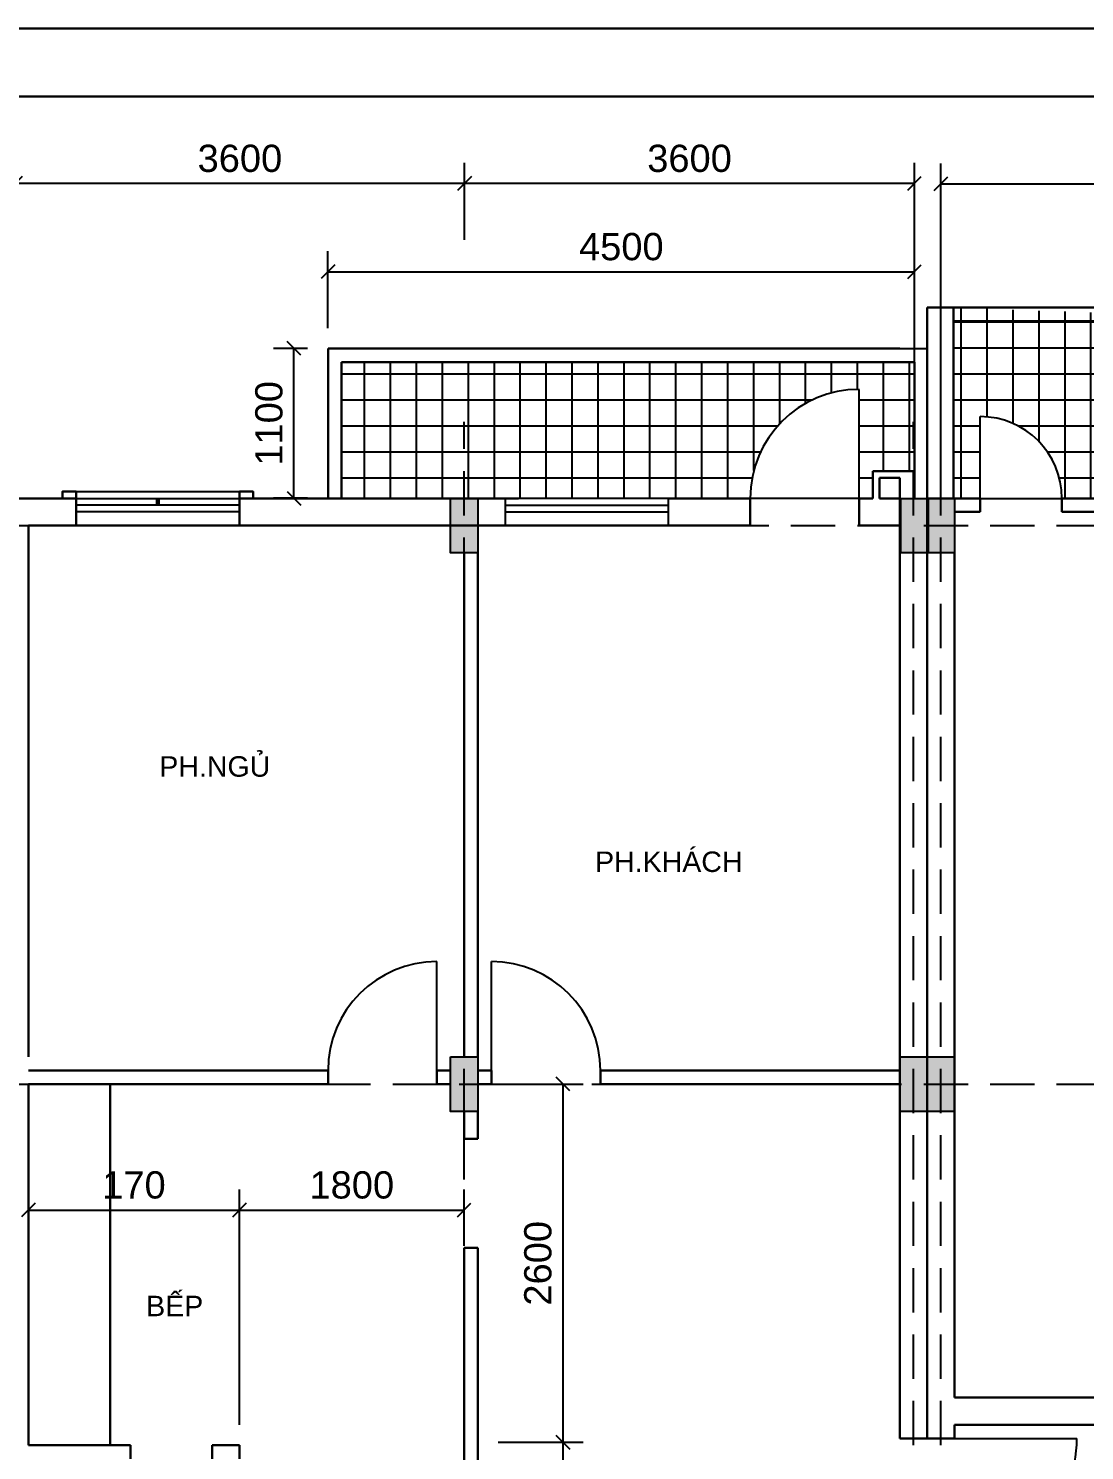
# Model space of a CAD drawing. Extents: x -100 to 171306, y -3236 to 60448.
# Drawn here: x 25344 to 33100, y 50009 to 60448 of the extents above; entities that cross this region are included whole.
import ezdxf

# ---------------------------------------------------------------- set-up
doc = ezdxf.new("R2010")
doc.units = 0
doc.header["$LTSCALE"] = 1300
doc.linetypes.add('HIDDEN', pattern=[0.375, 0.25, -0.125])
doc.layers.get('0').update_dxf_attribs({"linetype": 'CONTINUOUS'})
doc.layers.get('DEFPOINTS').update_dxf_attribs({"linetype": 'CONTINUOUS'})
for name, color, linetype in [('11', 7, 'CONTINUOUS'), ('BAO', 3, 'CONTINUOUS'), ('COT', 1, 'CONTINUOUS'), ('CUA', 4, 'CONTINUOUS'), ('HATCH', 5, 'CONTINUOUS'), ('RANH', 2, 'CONTINUOUS'), ('TEXT', 7, 'CONTINUOUS'), ('TIM', 6, 'CONTINUOUS')]:
    doc.layers.add(name, color=color, linetype=linetype)
doc.layers.add('TUONG', color=3, linetype='CONTINUOUS', lineweight=30)
doc.styles.add('VN', font='VHELVEN.TTF')
doc.styles.add('VNI-HELVE', font='VHELVEN.TTF')
doc.dimstyles.new('DIM100S', dxfattribs={"dimscale": 0, "dimtxt": 200, "dimasz": 100, "dimexe": 150, "dimexo": 150, "dimgap": 80, "dimtad": 1, "dimdec": 0, "dimrnd": 50, "dimzin": 0, "dimdsep": 46, "dimtxsty": 'VNI-HELVE', "dimblk1": 'OBLIQUE', "dimblk2": 'OBLIQUE', "dimsah": 1, "dimcen": 0, "dimclrd": 6, "dimclre": 6, "dimclrt": 6, "dimadec": 0, "dimazin": 0, "dimtfac": 1, "dimtdec": 0, "dimtmove": 0, "dimatfit": 3, "dimfxl": 1, "dimtolj": 1, "dimtzin": 0, "dimarcsym": 0})

# ---------------------------------------------------------------- blocks, each defined once
blk = doc.blocks.new('B')
at = {"layer": 'TEXT', "style": 'VN'}
blk.add_text('BEÁP', height=150, dxfattribs=at).set_placement((-234, -123))
blk = doc.blocks.new('S1200A')
at = {"layer": '11', "color": 4}
blk.add_line((-600, 50), (600, 50), dxfattribs=at)
blk.add_lwpolyline([(-600, 100), (600, 100), (600, 0), (-600, 0), (-600, 100)], dxfattribs=at)
at = {"layer": '11', "color": 4, "const_width": 30}
blk.add_lwpolyline([(0, 50), (0, 0)], dxfattribs=at)
blk = doc.blocks.new('PN')
at = {"layer": 'TEXT', "style": 'VN'}
blk.add_text('PH.NGUÛ', height=150, dxfattribs=at).set_placement((-476, -54))
blk = doc.blocks.new('PK')
at = {"layer": 'TEXT', "style": 'VN'}
blk.add_text('PH.KHAÙCH', height=150, dxfattribs=at).set_placement((-539, -87))
blk = doc.blocks.new('_OBLIQUE')
at = {"color": 0, "linetype": 'ByBlock'}
blk.add_line((-0.5, -0.5), (0.5, 0.5), dxfattribs=at)
blk = doc.blocks.new('*D86')
at = {"color": 6, "linetype": 'ByBlock', "transparency": 16777216}
for p, q in [((25247, 58630), (25247, 59461)), ((28547, 58896), (28547, 59461)), ((25247, 59311), (28547, 59311))]:
    blk.add_line(p, q, dxfattribs=at)
at = {"layer": 'DEFPOINTS', "color": 0, "linetype": 'ByBlock', "transparency": 16777216}
for p in [(28547, 59311), (28547, 58746), (25247, 58480)]:
    blk.add_point(p, dxfattribs=at)
at = {"color": 6, "linetype": 'ByBlock', "transparency": 16777216, "xscale": 100, "yscale": 100, "zscale": 100, "rotation": 180}
blk.add_blockref('_OBLIQUE', (25247, 59311), dxfattribs=at)
at = {"color": 6, "linetype": 'ByBlock', "transparency": 16777216, "xscale": 100, "yscale": 100, "zscale": 100}
blk.add_blockref('_OBLIQUE', (28547, 59311), dxfattribs=at)
at = {"color": 6, "linetype": 'ByBlock', "transparency": 16777216, "insert": (26897, 59493), "char_height": 200, "attachment_point": 5, "style": 'VNI-HELVE'}
blk.add_mtext('\\A1;3600', dxfattribs=at)
blk = doc.blocks.new('*D87')
at = {"color": 6, "linetype": 'ByBlock', "transparency": 16777216}
for p, q in [((27394, 58099), (27144, 58099)), ((27294, 56999), (27294, 58099)), ((27394, 56999), (27144, 56999))]:
    blk.add_line(p, q, dxfattribs=at)
at = {"layer": 'DEFPOINTS', "color": 0, "linetype": 'ByBlock', "transparency": 16777216}
for p in [(27294, 58099), (27544, 58099), (27544, 56999)]:
    blk.add_point(p, dxfattribs=at)
at = {"color": 6, "linetype": 'ByBlock', "transparency": 16777216, "xscale": 100, "yscale": 100, "zscale": 100}
for p, rotation in [((27294, 58099), 90), ((27294, 56999), 270)]:
    blk.add_blockref('_OBLIQUE', p, dxfattribs=dict(at, rotation=rotation))
at = {"color": 6, "linetype": 'ByBlock', "transparency": 16777216, "insert": (27111, 57549), "char_height": 200, "attachment_point": 5, "rotation": 90, "style": 'VNI-HELVE'}
blk.add_mtext('\\A1;1100', dxfattribs=at)
blk = doc.blocks.new('*D88')
at = {"color": 6, "linetype": 'ByBlock', "transparency": 16777216}
for p, q in [((27544, 58249), (27544, 58812)), ((31851, 57149), (31851, 58812)), ((27544, 58662), (31851, 58662))]:
    blk.add_line(p, q, dxfattribs=at)
at = {"layer": 'DEFPOINTS', "color": 0, "linetype": 'ByBlock', "transparency": 16777216}
for p in [(31851, 58662), (27544, 58099), (31851, 56999)]:
    blk.add_point(p, dxfattribs=at)
at = {"color": 6, "linetype": 'ByBlock', "transparency": 16777216, "xscale": 100, "yscale": 100, "zscale": 100, "rotation": 180}
blk.add_blockref('_OBLIQUE', (27544, 58662), dxfattribs=at)
at = {"color": 6, "linetype": 'ByBlock', "transparency": 16777216, "xscale": 100, "yscale": 100, "zscale": 100}
blk.add_blockref('_OBLIQUE', (31851, 58662), dxfattribs=at)
at = {"color": 6, "linetype": 'ByBlock', "transparency": 16777216, "insert": (29698, 58845), "char_height": 200, "attachment_point": 5, "style": 'VNI-HELVE'}
blk.add_mtext('\\A1;4500', dxfattribs=at)
blk = doc.blocks.new('*D89')
at = {"color": 6, "linetype": 'ByBlock', "transparency": 16777216}
for p, q in [((28547, 59096), (28547, 59461)), ((31851, 58249), (31851, 59461)), ((28547, 59311), (31851, 59311))]:
    blk.add_line(p, q, dxfattribs=at)
at = {"layer": 'DEFPOINTS', "color": 0, "linetype": 'ByBlock', "transparency": 16777216}
for p in [(31851, 59311), (28547, 58946), (31851, 58099)]:
    blk.add_point(p, dxfattribs=at)
at = {"color": 6, "linetype": 'ByBlock', "transparency": 16777216, "xscale": 100, "yscale": 100, "zscale": 100, "rotation": 180}
blk.add_blockref('_OBLIQUE', (28547, 59311), dxfattribs=at)
at = {"color": 6, "linetype": 'ByBlock', "transparency": 16777216, "xscale": 100, "yscale": 100, "zscale": 100}
blk.add_blockref('_OBLIQUE', (31851, 59311), dxfattribs=at)
at = {"color": 6, "linetype": 'ByBlock', "transparency": 16777216, "insert": (30199, 59493), "char_height": 200, "attachment_point": 5, "style": 'VNI-HELVE'}
blk.add_mtext('\\A1;3600', dxfattribs=at)
blk = doc.blocks.new('*D90')
at = {"color": 6, "linetype": 'ByBlock', "transparency": 16777216}
for p, q in [((32044, 57149), (32044, 59457)), ((35045, 58549), (35045, 59457)), ((32044, 59307), (35045, 59307))]:
    blk.add_line(p, q, dxfattribs=at)
at = {"layer": 'DEFPOINTS', "color": 0, "linetype": 'ByBlock', "transparency": 16777216}
for p in [(35045, 59307), (35045, 58399), (32044, 56999)]:
    blk.add_point(p, dxfattribs=at)
at = {"color": 6, "linetype": 'ByBlock', "transparency": 16777216, "xscale": 100, "yscale": 100, "zscale": 100, "rotation": 180}
blk.add_blockref('_OBLIQUE', (32044, 59307), dxfattribs=at)
at = {"color": 6, "linetype": 'ByBlock', "transparency": 16777216, "xscale": 100, "yscale": 100, "zscale": 100}
blk.add_blockref('_OBLIQUE', (35045, 59307), dxfattribs=at)
at = {"color": 6, "linetype": 'ByBlock', "transparency": 16777216, "insert": (33544, 59489), "char_height": 200, "attachment_point": 5, "style": 'VNI-HELVE'}
blk.add_mtext('\\A1;3000', dxfattribs=at)
blk = doc.blocks.new('*D134')
at = {"color": 6, "linetype": 'ByBlock', "transparency": 16777216}
for p, q in [((26894, 50199), (26894, 51925)), ((28544, 51649), (28544, 51925)), ((26894, 51775), (28544, 51775))]:
    blk.add_line(p, q, dxfattribs=at)
at = {"layer": 'DEFPOINTS', "color": 0, "linetype": 'ByBlock', "transparency": 16777216}
for p in [(28544, 51775), (28544, 51499), (26894, 50049)]:
    blk.add_point(p, dxfattribs=at)
at = {"color": 6, "linetype": 'ByBlock', "transparency": 16777216, "xscale": 100, "yscale": 100, "zscale": 100, "rotation": 180}
blk.add_blockref('_OBLIQUE', (26894, 51775), dxfattribs=at)
at = {"color": 6, "linetype": 'ByBlock', "transparency": 16777216, "xscale": 100, "yscale": 100, "zscale": 100}
blk.add_blockref('_OBLIQUE', (28544, 51775), dxfattribs=at)
at = {"color": 6, "linetype": 'ByBlock', "transparency": 16777216, "insert": (27719, 51958), "char_height": 200, "attachment_point": 5, "style": 'VNI-HELVE'}
blk.add_mtext('\\A1;1800', dxfattribs=at)
blk = doc.blocks.new('*D136')
at = {"color": 6, "linetype": 'ByBlock', "transparency": 16777216}
for p, q in [((25344, 50249), (25344, 51925)), ((26894, 50199), (26894, 51925)), ((25344, 51775), (26894, 51775))]:
    blk.add_line(p, q, dxfattribs=at)
at = {"layer": 'DEFPOINTS', "color": 0, "linetype": 'ByBlock', "transparency": 16777216}
for p in [(26894, 51775), (25344, 50099), (26894, 50049)]:
    blk.add_point(p, dxfattribs=at)
at = {"color": 6, "linetype": 'ByBlock', "transparency": 16777216, "xscale": 100, "yscale": 100, "zscale": 100, "rotation": 180}
blk.add_blockref('_OBLIQUE', (25344, 51775), dxfattribs=at)
at = {"color": 6, "linetype": 'ByBlock', "transparency": 16777216, "xscale": 100, "yscale": 100, "zscale": 100}
blk.add_blockref('_OBLIQUE', (26894, 51775), dxfattribs=at)
at = {"color": 6, "linetype": 'ByBlock', "transparency": 16777216, "insert": (26119, 51958), "char_height": 200, "attachment_point": 5, "style": 'VNI-HELVE'}
blk.add_mtext('\\A1;170', dxfattribs=at)
blk = doc.blocks.new('*D137')
at = {"color": 6, "linetype": 'ByBlock', "transparency": 16777216}
for p, q in [((28794, 52699), (29419, 52699)), ((29269, 52699), (29269, 50070)), ((28794, 50070), (29419, 50070))]:
    blk.add_line(p, q, dxfattribs=at)
at = {"layer": 'DEFPOINTS', "color": 0, "linetype": 'ByBlock', "transparency": 16777216}
for p in [(28644, 52699), (28644, 50070), (29269, 50070)]:
    blk.add_point(p, dxfattribs=at)
at = {"color": 6, "linetype": 'ByBlock', "transparency": 16777216, "xscale": 100, "yscale": 100, "zscale": 100}
for p, rotation in [((29269, 52699), 90), ((29269, 50070), 270)]:
    blk.add_blockref('_OBLIQUE', p, dxfattribs=dict(at, rotation=rotation))
at = {"color": 6, "linetype": 'ByBlock', "transparency": 16777216, "insert": (29086, 51384), "char_height": 200, "attachment_point": 5, "rotation": 90, "style": 'VNI-HELVE'}
blk.add_mtext('\\A1;2600', dxfattribs=at)
blk = doc.blocks.new('*D138')
at = {"color": 6, "linetype": 'ByBlock', "transparency": 16777216}
for p, q in [((28944, 50070), (29419, 50070)), ((29269, 50070), (29269, 48449)), ((28794, 48449), (29419, 48449))]:
    blk.add_line(p, q, dxfattribs=at)
at = {"layer": 'DEFPOINTS', "color": 0, "linetype": 'ByBlock', "transparency": 16777216}
for p in [(28794, 50070), (28644, 48449), (29269, 48449)]:
    blk.add_point(p, dxfattribs=at)
at = {"color": 6, "linetype": 'ByBlock', "transparency": 16777216, "xscale": 100, "yscale": 100, "zscale": 100}
for p, rotation in [((29269, 50070), 90), ((29269, 48449), 270)]:
    blk.add_blockref('_OBLIQUE', p, dxfattribs=dict(at, rotation=rotation))
at = {"color": 6, "linetype": 'ByBlock', "transparency": 16777216, "insert": (29086, 49259), "char_height": 200, "attachment_point": 5, "rotation": 90, "style": 'VNI-HELVE'}
blk.add_mtext('\\A1;1600', dxfattribs=at)

msp = doc.modelspace()

# ---------------------------------------------------------------- hatches: boundary and pattern name
at = {"layer": 'HATCH', "linetype": 'Continuous'}
h = msp.add_hatch(dxfattribs=at)
h.set_pattern_fill('NET', color=5, scale=60, style=0)
edge = h.paths.add_edge_path(flags=16)
edge.add_arc((34425.6, 57724.6), 182.1, 104.67732, 175.68439, ccw=False)
edge.add_arc((34500.9, 57442.6), 473.9, 62.58626, 104.84087, ccw=False)
edge.add_line((34719.1, 57863.3), (34794.1, 57863.3))
edge.add_line((34794.1, 57863.3), (34794.1, 57908.3))
edge.add_arc((34824.1, 57908.3), 30, 90, 180, ccw=False)
edge.add_line((34824.1, 57938.3), (34914.1, 57938.3))
edge.add_arc((34914.1, 57908.3), 30, 0, 90, ccw=False)
edge.add_line((34944.1, 57908.3), (34944.1, 57568.3))
edge.add_arc((34914.1, 57568.3), 30, -90, 0, ccw=False)
edge.add_line((34914.1, 57538.3), (34844.1, 57538.3))
edge.add_line((34844.1, 57538.3), (34824.1, 57538.3))
edge.add_arc((34824.1, 57568.3), 30, 180, 270, ccw=False)
edge.add_line((34794.1, 57568.3), (34794.1, 57613.3))
edge.add_line((34794.1, 57613.3), (34719.1, 57613.3))
edge.add_arc((34500.9, 58034), 473.9, 255.15913, 297.41374, ccw=False)
edge.add_arc((34425.6, 57752), 182.1, 184.31561, 255.32268, ccw=False)
edge = h.paths.add_edge_path()
edge.add_line((32136.9, 58298.3), (34944.1, 58298.3))
edge.add_line((32136.9, 58398.3), (32136.9, 56998.6))
edge.add_line((32333.8, 56998.6), (32136.9, 56998.6))
edge.add_line((32333.8, 56998.6), (32333.8, 57598.6))
edge.add_arc((32333.8, 56998.6), 600, 0, 90)
edge.add_line((34544.1, 56998.6), (32933.8, 56998.6))
edge.add_line((34544.1, 57198.6), (34544.1, 56998.6))
edge.add_line((34944.1, 57198.6), (34544.1, 57198.6))
edge.add_line((34944.1, 57198.6), (34944.1, 58298.3))
h = msp.add_hatch(dxfattribs=at)
h.set_pattern_fill('NET', color=5, scale=60, style=0)
h.paths.add_polyline_path([(27644.1, 57998.6), (27644.1, 56998.6), (28644.1, 56998.6), (28944.1, 56998.6), (30044.1, 56998.6), (30644.1, 56998.6, -0.4142136), (31444.1, 57798.6), (31444.1, 56998.6), (31544.1, 56998.6), (31544.1, 57198.6), (31851.2, 57198.6), (31851.2, 57998.6)])

# ---------------------------------------------------------------- linework, layer by layer
at = {"layer": 'BAO', "color": 3, "linetype": 'Continuous'}
for p, q in [((27544.1, 58098.6), (31944.1, 58098.6)), ((27544.1, 56998.6), (27544.1, 58098.6))]:
    msp.add_line(p, q, dxfattribs=at)
at = {"layer": 'COT', "linetype": 'Continuous'}
for points in [[(28444.1, 56998.6), (28644.1, 56998.6), (28644.1, 56599.3), (28444.1, 56599.3)], [(31751.2, 56998.6), (31951.2, 56998.6), (31951.2, 56599.3), (31751.2, 56599.3)], [(31944.1, 56998.6), (32144.1, 56998.6), (32144.1, 56599.3), (31944.1, 56599.3)], [(28444.1, 52898.6), (28644.1, 52898.6), (28644.1, 52499.3), (28444.1, 52499.3)], [(31744.1, 52898.6), (31944.1, 52898.6), (31944.1, 52499.3), (31744.1, 52499.3)], [(31944.1, 52898.6), (32144.1, 52898.6), (32144.1, 52499.3), (31944.1, 52499.3)]]:
    msp.add_lwpolyline(points, close=True, dxfattribs=at)
for points in [[(28444.1, 56599.3), (28644.1, 56599.3), (28444.1, 56998.6), (28644.1, 56998.6)], [(31751.2, 56599.3), (31951.2, 56599.3), (31751.2, 56998.6), (31951.2, 56998.6)], [(31944.1, 56599.3), (32144.1, 56599.3), (31944.1, 56998.6), (32144.1, 56998.6)], [(28444.1, 52499.3), (28644.1, 52499.3), (28444.1, 52898.6), (28644.1, 52898.6)], [(31744.1, 52499.3), (31944.1, 52499.3), (31744.1, 52898.6), (31944.1, 52898.6)], [(31944.1, 52499.3), (32144.1, 52499.3), (31944.1, 52898.6), (32144.1, 52898.6)]]:
    msp.add_solid(points, dxfattribs=at)
at = {"layer": 'CUA', "color": 4, "linetype": 'Continuous'}
for p, q in [((27544.1, 58098.6), (27544.1, 56998.6)), ((31444.1, 56998.6), (31444.1, 57798.6)), ((32333.8, 56998.6), (32333.8, 57598.6)), ((25694.1, 57048.6), (26894.1, 57048.6)), ((28844.1, 56998.6), (28844.1, 56798.6)), ((30044.1, 56998.6), (28844.1, 56998.6)), ((30044.1, 56798.6), (30044.1, 56998.6)), ((28844.1, 56948.6), (30044.1, 56948.6)), ((28844.1, 56898.6), (30044.1, 56898.6)), ((28344.1, 52798.6), (28344.1, 53598.6)), ((28744.1, 52798.6), (28744.1, 53598.6)), ((32144.1, 50098.6), (33044.1, 50098.6))]:
    msp.add_line(p, q, dxfattribs=at)
for centre, radius, start, end in [((31444.1, 56998.6), 800, 90, 180), ((32333.8, 56998.6), 600, 0, 90), ((28344.1, 52798.6), 800, 90, 180), ((28744.1, 52798.6), 800, 0, 90), ((32144.1, 50098.6), 900, 270, 0)]:
    msp.add_arc(centre, radius, start, end, dxfattribs=at)
at = {"layer": 'RANH', "color": 2, "linetype": 'HIDDEN'}
for p, q in [((28544.1, 36398.6), (28544.1, 57559.7)), ((31844, 36398.6), (31844, 57559.7)), ((32044, 36398.6), (32044, 57559.7)), ((5594.1, 56798.6), (64365.3, 56798.6)), ((5594.1, 52698.9), (64365.3, 52698.9))]:
    msp.add_line(p, q, dxfattribs=at)
at = {"layer": 'RANH', "color": 2, "linetype": 'Continuous'}
for points in [[(31444.1, 56998.6), (30644.1, 56998.6)], [(32333.8, 56998.6), (32933.8, 56998.6)]]:
    msp.add_lwpolyline(points, dxfattribs=at)
at = {"layer": 'TUONG', "color": 3}
for p, q in [((31944.1, 58398.3), (35036.9, 58398.3)), ((32136.9, 58298.3), (34944.1, 58298.3)), ((27544.1, 56998.6), (27544.1, 58098.6)), ((27544.1, 58098.6), (31744.1, 58098.6)), ((31544.1, 57198.6), (31851.2, 57198.6)), ((31544.1, 56998.6), (31544.1, 57198.6)), ((31594.1, 56998.6), (31594.1, 57148.6)), ((31594.1, 57148.6), (31744.1, 57148.6)), ((31744.1, 56898.6), (31744.1, 57148.6)), ((24894.1, 56998.6), (25594.1, 56998.6)), ((25144.1, 56998.6), (25644.1, 56998.6)), ((25244.1, 56998.6), (25694.1, 56998.6)), ((25694.1, 56798.6), (25694.1, 56998.6)), ((26894.1, 56798.6), (26894.1, 56998.6)), ((26894.1, 56998.6), (27544.1, 56998.6)), ((26994.1, 56998.6), (28644.1, 56998.6)), ((28444.1, 56998.6), (28944.1, 56998.6)), ((28844.1, 56998.6), (28644.1, 56998.6)), ((30044.1, 56998.6), (30644.1, 56998.6)), ((30644.1, 56998.6), (30644.1, 56798.6)), ((31444.1, 56798.6), (31444.1, 56998.6)), ((31444.1, 56998.6), (31544.1, 56998.6)), ((31594.1, 56998.6), (31744.1, 56998.6)), ((31744.1, 50098.6), (31744.1, 56998.6)), ((31944.1, 56998.6), (32333.8, 56998.6)), ((32333.8, 56998.6), (32136.9, 56998.6)), ((32233.8, 56998.6), (32333.8, 56998.6)), ((34544.1, 56998.6), (32933.8, 56998.6)), ((33044.1, 56998.6), (33544.1, 56998.6)), ((32144.1, 56898.6), (32333.8, 56898.6)), ((32933.8, 56898.6), (34944.1, 56898.6)), ((25344.1, 52898.6), (25344.1, 56798.6)), ((25344.1, 56798.6), (25694.1, 56798.6)), ((25694.1, 56798.6), (25344.1, 56798.6)), ((28444.1, 56798.6), (25694.1, 56798.6)), ((28844.1, 56798.6), (28444.1, 56798.6)), ((30644.1, 56798.6), (28644.1, 56798.6)), ((31744.1, 56798.6), (31444.1, 56798.6)), ((28544.1, 52898.6), (28544.1, 56599.3)), ((28644.1, 56599.3), (28644.1, 52898.6)), ((32144.1, 56599.3), (32144.1, 50398.6)), ((32144.1, 53798.6), (32144.1, 53798.6)), ((32144.1, 53698.6), (32144.1, 53698.6)), ((28644.1, 53298.6), (28644.1, 53298.6)), ((32144.1, 53298.6), (32144.1, 53298.6)), ((25344.1, 52798.6), (27544.1, 52798.6)), ((27544.1, 52798.6), (27544.1, 52698.6)), ((28344.1, 52798.6), (28344.1, 52698.6)), ((28344.1, 52798.6), (28444.1, 52798.6)), ((28744.1, 52798.6), (28644.1, 52798.6)), ((28744.1, 52798.6), (28744.1, 52698.6)), ((31744.1, 52798.6), (29544.1, 52798.6)), ((29544.1, 52798.6), (29544.1, 52698.6)), ((27544.1, 52698.6), (25344.1, 52698.6)), ((25344.1, 50048.6), (25344.1, 52698.6)), ((25944.1, 52698.6), (25944.1, 50048.6)), ((28444.1, 52698.6), (28344.1, 52698.6)), ((28644.1, 52698.6), (28744.1, 52698.6)), ((29544.1, 52698.6), (31744.1, 52698.6)), ((28544.1, 52499.3), (28544.1, 52298.6)), ((28644.1, 52499.3), (28644.1, 52298.6)), ((28644.1, 52298.6), (28544.1, 52298.6)), ((25344.1, 52098.6), (25344.1, 50098.5)), ((28544.1, 51498.6), (28544.1, 48648.6)), ((28644.1, 51498.6), (28544.1, 51498.6)), ((28644.1, 51498.6), (28644.1, 50048.6)), ((32144.1, 50398.6), (34044.1, 50398.6)), ((32144.1, 50198.6), (34044.1, 50198.6)), ((32144.1, 50198.6), (32144.1, 50098.6)), ((26094.1, 50048.6), (25344.1, 50048.6)), ((26094.1, 49948.6), (26094.1, 50048.6)), ((26694.1, 49948.6), (26694.1, 50048.6)), ((26894.1, 50048.6), (26694.1, 50048.6)), ((26894.1, 49948.6), (26894.1, 50048.6)), ((26894.1, 50048.6), (26894.1, 50048.6)), ((26894.1, 50048.6), (26894.1, 50048.6)), ((28644.1, 48448.6), (28644.1, 50048.6))]:
    msp.add_line(p, q, dxfattribs=at)
at = {"layer": 'TUONG', "linetype": 'Continuous'}
for p, q in [((31944.1, 50098.6), (31944.1, 58398.3)), ((32136.9, 58398.3), (32136.9, 56998.6))]:
    msp.add_line(p, q, dxfattribs=at)
at = {"layer": 'TUONG', "color": 3, "linetype": 'Continuous'}
for p, q in [((31851.2, 57998.6), (27644.1, 57998.6)), ((27644.1, 57998.6), (27644.1, 56998.6))]:
    msp.add_line(p, q, dxfattribs=at)
at = {"layer": 'TUONG', "color": 3, "linetype": 'ByBlock'}
for p, q in [((32333.8, 56998.6), (32333.8, 56898.6)), ((32933.8, 56998.6), (32933.8, 56898.6)), ((32144.1, 50198.6), (34044.1, 50198.6)), ((32144.1, 50098.6), (32144.1, 50198.6)), ((32144.1, 50098.6), (31744.1, 50098.6))]:
    msp.add_line(p, q, dxfattribs=at)
at = {"layer": 'TUONG', "color": 3, "linetype": 'Continuous'}
for points in [[(-100, 1047.8), (-100, 60447.8), (84000, 60447.8), (84000, 1047.8), (-100, 1047.8)], [(400, 1547.8), (400, 59947.8), (83500, 59947.8), (83500, 1547.8)]]:
    msp.add_lwpolyline(points, close=True, dxfattribs=at)
msp.add_lwpolyline([(31851.2, 56998.6), (31851.2, 57998.6)], dxfattribs=at)
at = {"layer": 'TUONG', "color": 4, "linetype": 'Continuous'}
for points in [[(25594.1, 56998.6), (25594.1, 57048.6), (25694.1, 57048.6), (25694.1, 56998.6)], [(26894.1, 56998.6), (26894.1, 57048.6), (26994.1, 57048.6), (26994.1, 56998.6)]]:
    msp.add_lwpolyline(points, dxfattribs=at)

# ---------------------------------------------------------------- block references
at = {"layer": 'CUA', "color": 4, "linetype": 'Continuous', "rotation": 180}
msp.add_blockref('S1200A', (26294.1, 56998.6), dxfattribs=at)
at = {"layer": 'CUA'}
msp.add_blockref('PN', (26781.1, 55009.7), dxfattribs=at)
at = {"layer": 'TEXT', "color": 7, "linetype": 'Continuous'}
msp.add_blockref('B', (26442.6, 51118.7), dxfattribs=at)
at = {"layer": 'TUONG', "color": 5}
msp.add_blockref('PK', (30044.3, 54343.4), dxfattribs=at)

# ---------------------------------------------------------------- dimensions: what is measured, and where the dimension line sits
at = {"layer": 'TIM', "color": 6, "linetype": 'Continuous'}
for base, p1, p2, text, picture, middle in [((28546.8, 59310.7), (25247.2, 58479.7), (28546.8, 58746.3), '3600', '*D86', (26897, 59493.5)), ((31851.2, 59310.7), (28546.8, 58946.3), (31851.2, 58098.6), '3600', '*D89', (30199, 59493.5)), ((31851.2, 58662.4), (27544.1, 58098.6), (31851.2, 56998.6), '4500', '*D88', (29697.6, 58845.2)), ((26894.1, 51774.9), (25344.1, 50098.5), (26894.1, 50048.6), '170', '*D136', (26119.1, 51957.6)), ((28544.1, 51774.9), (26894.1, 50048.6), (28544.1, 51498.6), '1800', '*D134', (27719.1, 51957.6))]:
    dim = msp.add_linear_dim(base=base, p1=p1, p2=p2, text=text, dimstyle='DIM100S', override={"dimscale": 1}, dxfattribs=at)
    dim.commit()
    dim.dimension.update_dxf_attribs({"geometry": picture, "text_midpoint": middle})
dim = msp.add_linear_dim(base=(35044.9, 59306.7), p1=(32044.1, 56998.6), p2=(35044.9, 58399.5), dimstyle='DIM100S', override={"dimscale": 1}, dxfattribs=at)
dim.commit()
dim.dimension.update_dxf_attribs({"geometry": '*D90', "text_midpoint": (33544.5, 59489.5)})
for base, p1, p2, picture, middle in [((27293.8, 58098.6), (27544.1, 56998.6), (27544.1, 58098.6), '*D87', (27111.1, 57548.6)), ((29268.7, 48448.6), (28794.1, 50070.3), (28644.1, 48448.6), '*D138', (29086, 49259.5))]:
    dim = msp.add_linear_dim(base=base, p1=p1, p2=p2, angle=90, dimstyle='DIM100S', override={"dimscale": 1}, dxfattribs=at)
    dim.commit()
    dim.dimension.update_dxf_attribs({"geometry": picture, "text_midpoint": middle})
dim = msp.add_linear_dim(base=(29268.7, 50070.3), p1=(28644.1, 52698.6), p2=(28644.1, 50070.3), angle=90, text='2600', dimstyle='DIM100S', override={"dimscale": 1}, dxfattribs=at)
dim.commit()
dim.dimension.update_dxf_attribs({"geometry": '*D137', "text_midpoint": (29086, 51384.5)})

doc.saveas('drawing.dxf')
